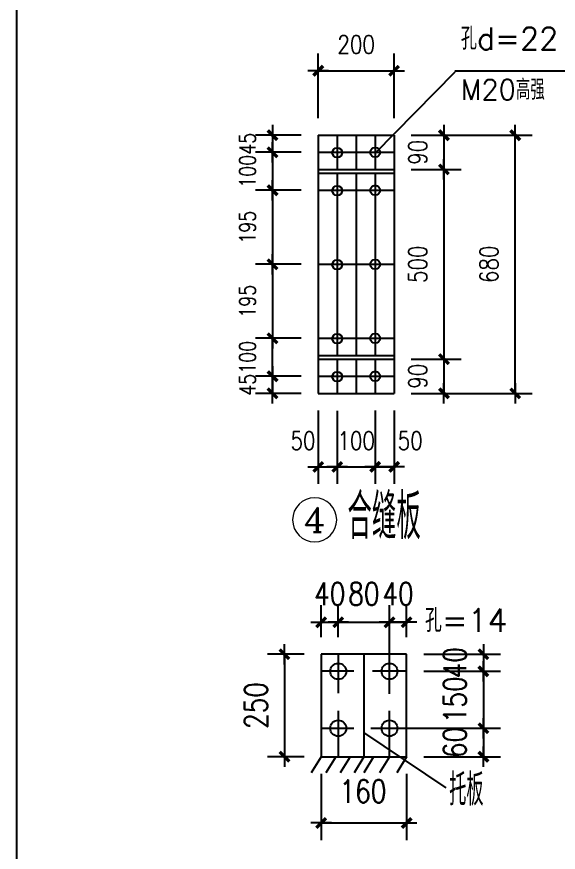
# Model space of a CAD drawing. Header units: millimetres. Extents: x 2451220 to 4527627, y -5186613 to -1639140.
# Drawn here: x 2500480 to 2503333, y -1784773 to -1780370 of the extents above; entities that cross this region are included whole.
import ezdxf
from ezdxf.enums import TextEntityAlignment as Align

# ---------------------------------------------------------------- set-up
doc = ezdxf.new("R2010")
doc.units = ezdxf.units.MM
doc.header["$LTSCALE"] = 1000
doc.header["$PDMODE"] = 34
doc.linetypes.add('CENTER', pattern=[50.8, 31.75, -6.35, 6.35, -6.35])
doc.layers.add('轴线层', color=1, linetype='CENTER', lineweight=15)
doc.layers.add('钢架', color=7, linetype='Continuous', lineweight=25)
doc.styles.add('COMPLEX', font='COMPLEX')
doc.styles.add('DIM_FONT', font='simplex.shx', dxfattribs={"width": 0.8, "bigfont": 'hztxt.shx'})
doc.styles.add('hz', font='gbenor.shx', dxfattribs={"width": 0.75, "height": 100, "bigfont": 'gbcbig.shx'})
doc.styles.get("Standard").update_dxf_attribs({"font": 'txt', "bigfont": 'gbcbig.shx'})
doc.dimstyles.new('WGH(2)', dxfattribs={"dimscale": 1.2, "dimtxt": 100, "dimasz": 0.5, "dimexe": 75, "dimexo": 75, "dimgap": 75, "dimtad": 1, "dimdec": 0, "dimlfac": 0.5, "dimzin": 0, "dimdsep": 46, "dimtxsty": 'DIM_FONT', "dimblk1": '_DIMX', "dimblk2": '_DIMX', "dimsah": 1, "dimcen": 0.09, "dimclrd": 3, "dimclre": 3, "dimclrt": 7, "dimadec": 0, "dimazin": 0, "dimtfac": 1, "dimtdec": 0, "dimtix": 1, "dimtmove": 2, "dimatfit": 3, "dimldrblk": '_DIMX', "dimfxl": 1, "dimtolj": 1, "dimtzin": 0, "dimarcsym": 0})
doc.dimstyles.new('WGH(3)', dxfattribs={"dimscale": 1.2, "dimtxt": 100, "dimasz": 0.3, "dimexe": 75, "dimexo": 75, "dimgap": 75, "dimtad": 1, "dimdec": 0, "dimlfac": 0.333333, "dimzin": 0, "dimdsep": 46, "dimtxsty": 'DIM_FONT', "dimblk1": '_DIMX', "dimblk2": '_DIMX', "dimsah": 1, "dimcen": 0.09, "dimclrd": 3, "dimclre": 3, "dimclrt": 7, "dimazin": 0, "dimtfac": 1, "dimtdec": 0, "dimtix": 1, "dimtmove": 2, "dimatfit": 3, "dimldrblk": '_DIMX', "dimfxl": 1, "dimtolj": 1, "dimtzin": 0, "dimarcsym": 0})

# ---------------------------------------------------------------- blocks, each defined once
blk = doc.blocks.new('_DIMX')
blk.add_line((-150, 0), (150, 0))
at = {"const_width": 50}
blk.add_lwpolyline([(-70, -70), (70, 70)], dxfattribs=at)
blk = doc.blocks.new('*D2979')
at = {"color": 3, "lineweight": -2}
for p, q in [((2501978.7, -1780994.4), (2501737.9, -1780994.4)), ((2501827.9, -1780994.1), (2501827.9, -1780993.7)), ((2501827.9, -1780994.4), (2501827.9, -1781084.4)), ((2501978.7, -1781084.4), (2501737.9, -1781084.4)), ((2501827.9, -1781084.8), (2501827.9, -1781085.1))]:
    blk.add_line(p, q, dxfattribs=at)
at = {"layer": 'Defpoints', "color": 0}
for p in [(2502068.7, -1780994.4), (2501827.9, -1781084.4), (2502068.7, -1781084.4)]:
    blk.add_point(p, dxfattribs=at)
at = {"color": 3, "lineweight": -2, "xscale": 0.36, "yscale": 0.36, "zscale": 0.36}
for p, rotation in [((2501827.9, -1780994.4), 270), ((2501827.9, -1781084.4), 90)]:
    blk.add_blockref('_DIMX', p, dxfattribs=dict(at, rotation=rotation))
at = {"color": 7, "insert": (2501695.9, -1781039.4), "char_height": 84, "attachment_point": 5, "rotation": 90, "style": 'DIM_FONT'}
blk.add_mtext('\\A1;45', dxfattribs=at)
blk = doc.blocks.new('*D2980')
at = {"color": 3, "lineweight": -2}
for p, q in [((2501888.7, -1781084.4), (2501737.9, -1781084.4)), ((2501827.9, -1781084.1), (2501827.9, -1781083.7)), ((2501827.9, -1781084.4), (2501827.9, -1781284.4)), ((2501978.7, -1781284.4), (2501737.9, -1781284.4)), ((2501827.9, -1781284.8), (2501827.9, -1781285.1))]:
    blk.add_line(p, q, dxfattribs=at)
at = {"layer": 'Defpoints', "color": 0}
for p in [(2501978.7, -1781084.4), (2501827.9, -1781284.4), (2502068.7, -1781284.4)]:
    blk.add_point(p, dxfattribs=at)
at = {"color": 3, "lineweight": -2, "xscale": 0.36, "yscale": 0.36, "zscale": 0.36}
for p, rotation in [((2501827.9, -1781084.4), 270), ((2501827.9, -1781284.4), 90)]:
    blk.add_blockref('_DIMX', p, dxfattribs=dict(at, rotation=rotation))
at = {"color": 7, "insert": (2501695.9, -1781184.4), "char_height": 84, "attachment_point": 5, "rotation": 90, "style": 'DIM_FONT'}
blk.add_mtext('\\A1;100', dxfattribs=at)
blk = doc.blocks.new('*D2981')
at = {"color": 3, "lineweight": -2}
for p, q in [((2501978.7, -1781284.4), (2501737.9, -1781284.4)), ((2501827.9, -1781284.8), (2501827.9, -1781674.1)), ((2501978.7, -1781674.4), (2501737.9, -1781674.4))]:
    blk.add_line(p, q, dxfattribs=at)
at = {"layer": 'Defpoints', "color": 0}
for p in [(2502068.7, -1781284.4), (2501827.9, -1781674.4), (2502068.7, -1781674.4)]:
    blk.add_point(p, dxfattribs=at)
at = {"color": 3, "lineweight": -2, "xscale": 0.36, "yscale": 0.36, "zscale": 0.36}
for p, rotation in [((2501827.9, -1781284.4), 90), ((2501827.9, -1781674.4), 270)]:
    blk.add_blockref('_DIMX', p, dxfattribs=dict(at, rotation=rotation))
at = {"color": 7, "insert": (2501695.9, -1781479.4), "char_height": 84, "attachment_point": 5, "rotation": 90, "style": 'DIM_FONT'}
blk.add_mtext('\\A1;195', dxfattribs=at)
blk = doc.blocks.new('*D2982')
at = {"color": 3, "lineweight": -2}
for p, q in [((2501978.7, -1782264.4), (2501737.9, -1782264.4)), ((2501827.9, -1782264.1), (2501827.9, -1782263.7)), ((2501827.9, -1782264.4), (2501827.9, -1782354.4)), ((2501978.7, -1782354.4), (2501737.9, -1782354.4)), ((2501827.9, -1782354.8), (2501827.9, -1782355.1))]:
    blk.add_line(p, q, dxfattribs=at)
at = {"layer": 'Defpoints', "color": 0}
for p in [(2502068.7, -1782264.4), (2501827.9, -1782354.4), (2502068.7, -1782354.4)]:
    blk.add_point(p, dxfattribs=at)
at = {"color": 3, "lineweight": -2, "xscale": 0.36, "yscale": 0.36, "zscale": 0.36}
for p, rotation in [((2501827.9, -1782264.4), 270), ((2501827.9, -1782354.4), 90)]:
    blk.add_blockref('_DIMX', p, dxfattribs=dict(at, rotation=rotation))
at = {"color": 7, "insert": (2501695.9, -1782309.4), "char_height": 84, "attachment_point": 5, "rotation": 90, "style": 'DIM_FONT'}
blk.add_mtext('\\A1;45', dxfattribs=at)
blk = doc.blocks.new('*D2983')
at = {"color": 3, "lineweight": -2}
for p, q in [((2502068.7, -1780904.4), (2502068.7, -1780564.6)), ((2502468.7, -1780904.4), (2502468.7, -1780564.6)), ((2502069.1, -1780654.6), (2502468.3, -1780654.6))]:
    blk.add_line(p, q, dxfattribs=at)
at = {"layer": 'Defpoints', "color": 0}
for p in [(2502468.7, -1780654.6), (2502068.7, -1780994.4), (2502468.7, -1780994.4)]:
    blk.add_point(p, dxfattribs=at)
at = {"color": 3, "lineweight": -2, "xscale": 0.36, "yscale": 0.36, "zscale": 0.36, "rotation": 180}
blk.add_blockref('_DIMX', (2502068.7, -1780654.6), dxfattribs=at)
at = {"color": 3, "lineweight": -2, "xscale": 0.36, "yscale": 0.36, "zscale": 0.36}
blk.add_blockref('_DIMX', (2502468.7, -1780654.6), dxfattribs=at)
at = {"color": 7, "insert": (2502268.7, -1780516.6), "char_height": 96, "attachment_point": 5, "style": 'DIM_FONT'}
blk.add_mtext('\\A1;200', dxfattribs=at)
blk = doc.blocks.new('*D957')
at = {"color": 3, "lineweight": -2}
for p, q in [((2502558.7, -1780994.4), (2502821.1, -1780994.4)), ((2502731.1, -1780994.1), (2502731.1, -1780993.7)), ((2502731.1, -1780994.4), (2502731.1, -1781174.4)), ((2502558.7, -1781174.4), (2502821.1, -1781174.4)), ((2502731.1, -1781174.8), (2502731.1, -1781175.1))]:
    blk.add_line(p, q, dxfattribs=at)
at = {"layer": 'Defpoints', "color": 0}
for p in [(2502468.7, -1780994.4), (2502468.7, -1781174.4), (2502731.1, -1781174.4)]:
    blk.add_point(p, dxfattribs=at)
at = {"color": 3, "lineweight": -2, "xscale": 0.36, "yscale": 0.36, "zscale": 0.36}
for p, rotation in [((2502731.1, -1780994.4), 270), ((2502731.1, -1781174.4), 90)]:
    blk.add_blockref('_DIMX', p, dxfattribs=dict(at, rotation=rotation))
at = {"color": 7, "insert": (2502593.1, -1781084.4), "char_height": 96, "attachment_point": 5, "rotation": 90, "style": 'DIM_FONT'}
blk.add_mtext('\\A1;90', dxfattribs=at)
blk = doc.blocks.new('*D2984')
at = {"color": 3, "lineweight": -2}
for p, q in [((2502558.7, -1781174.4), (2502821.1, -1781174.4)), ((2502731.1, -1781174.8), (2502731.1, -1782174.1)), ((2502558.7, -1782174.4), (2502821.1, -1782174.4))]:
    blk.add_line(p, q, dxfattribs=at)
at = {"layer": 'Defpoints', "color": 0}
for p in [(2502468.7, -1781174.4), (2502468.7, -1782174.4), (2502731.1, -1782174.4)]:
    blk.add_point(p, dxfattribs=at)
at = {"color": 3, "lineweight": -2, "xscale": 0.36, "yscale": 0.36, "zscale": 0.36}
for p, rotation in [((2502731.1, -1781174.4), 90), ((2502731.1, -1782174.4), 270)]:
    blk.add_blockref('_DIMX', p, dxfattribs=dict(at, rotation=rotation))
at = {"color": 7, "insert": (2502593.1, -1781674.4), "char_height": 96, "attachment_point": 5, "rotation": 90, "style": 'DIM_FONT'}
blk.add_mtext('\\A1;500', dxfattribs=at)
blk = doc.blocks.new('*D2985')
at = {"color": 3, "lineweight": -2}
for p, q in [((2502558.7, -1782174.4), (2502821.1, -1782174.4)), ((2502731.1, -1782174.1), (2502731.1, -1782173.7)), ((2502731.1, -1782174.4), (2502731.1, -1782354.4)), ((2502558.7, -1782354.4), (2502821.1, -1782354.4)), ((2502731.1, -1782354.8), (2502731.1, -1782355.1))]:
    blk.add_line(p, q, dxfattribs=at)
at = {"layer": 'Defpoints', "color": 0}
for p in [(2502468.7, -1782174.4), (2502468.7, -1782354.4), (2502731.1, -1782354.4)]:
    blk.add_point(p, dxfattribs=at)
at = {"color": 3, "lineweight": -2, "xscale": 0.36, "yscale": 0.36, "zscale": 0.36}
for p, rotation in [((2502731.1, -1782174.4), 270), ((2502731.1, -1782354.4), 90)]:
    blk.add_blockref('_DIMX', p, dxfattribs=dict(at, rotation=rotation))
at = {"color": 7, "insert": (2502593.1, -1782264.4), "char_height": 96, "attachment_point": 5, "rotation": 90, "style": 'DIM_FONT'}
blk.add_mtext('\\A1;90', dxfattribs=at)
blk = doc.blocks.new('*D2986')
at = {"color": 3, "lineweight": -2}
for p, q in [((2502558.7, -1780994.4), (2503196.7, -1780994.4)), ((2503106.7, -1782354.1), (2503106.7, -1780994.8)), ((2502558.7, -1782354.4), (2503196.7, -1782354.4))]:
    blk.add_line(p, q, dxfattribs=at)
at = {"layer": 'Defpoints', "color": 0}
for p in [(2502468.7, -1780994.4), (2503106.7, -1780994.4), (2502468.7, -1782354.4)]:
    blk.add_point(p, dxfattribs=at)
at = {"color": 3, "lineweight": -2, "xscale": 0.36, "yscale": 0.36, "zscale": 0.36}
for p, rotation in [((2503106.7, -1780994.4), 90), ((2503106.7, -1782354.4), 270)]:
    blk.add_blockref('_DIMX', p, dxfattribs=dict(at, rotation=rotation))
at = {"color": 7, "insert": (2502968.7, -1781674.4), "char_height": 96, "attachment_point": 5, "rotation": 90, "style": 'DIM_FONT'}
blk.add_mtext('\\A1;680', dxfattribs=at)
blk = doc.blocks.new('*D958')
at = {"color": 3, "lineweight": -2}
for p, q in [((2502068.7, -1782444.4), (2502068.7, -1782831.9)), ((2502168.9, -1782446.6), (2502168.9, -1782831.9)), ((2502068.3, -1782741.9), (2502068, -1782741.9)), ((2502068.7, -1782741.9), (2502168.9, -1782741.9)), ((2502169.3, -1782741.9), (2502169.7, -1782741.9))]:
    blk.add_line(p, q, dxfattribs=at)
at = {"layer": 'Defpoints', "color": 0}
for p in [(2502068.7, -1782354.4), (2502168.9, -1782356.6), (2502168.9, -1782741.9)]:
    blk.add_point(p, dxfattribs=at)
at = {"color": 3, "lineweight": -2, "xscale": 0.36, "yscale": 0.36, "zscale": 0.36}
blk.add_blockref('_DIMX', (2502068.7, -1782741.9), dxfattribs=at)
at = {"color": 3, "lineweight": -2, "xscale": 0.36, "yscale": 0.36, "zscale": 0.36, "rotation": 180}
blk.add_blockref('_DIMX', (2502168.9, -1782741.9), dxfattribs=at)
at = {"color": 7, "insert": (2501988.5, -1782603.9), "char_height": 96, "attachment_point": 5, "style": 'DIM_FONT'}
blk.add_mtext('\\A1;50', dxfattribs=at)
blk = doc.blocks.new('*D2987')
at = {"color": 3, "lineweight": -2}
for p, q in [((2502168.9, -1782446.6), (2502168.9, -1782831.9)), ((2502368.7, -1782444.4), (2502368.7, -1782831.9)), ((2502168.6, -1782741.9), (2502168.2, -1782741.9)), ((2502168.9, -1782741.9), (2502368.7, -1782741.9)), ((2502369.1, -1782741.9), (2502369.4, -1782741.9))]:
    blk.add_line(p, q, dxfattribs=at)
at = {"layer": 'Defpoints', "color": 0}
for p in [(2502168.9, -1782356.6), (2502368.7, -1782354.4), (2502368.7, -1782741.9)]:
    blk.add_point(p, dxfattribs=at)
at = {"color": 3, "lineweight": -2, "xscale": 0.36, "yscale": 0.36, "zscale": 0.36}
blk.add_blockref('_DIMX', (2502168.9, -1782741.9), dxfattribs=at)
at = {"color": 3, "lineweight": -2, "xscale": 0.36, "yscale": 0.36, "zscale": 0.36, "rotation": 180}
blk.add_blockref('_DIMX', (2502368.7, -1782741.9), dxfattribs=at)
at = {"color": 7, "insert": (2502268.8, -1782603.9), "char_height": 96, "attachment_point": 5, "style": 'DIM_FONT'}
blk.add_mtext('\\A1;100', dxfattribs=at)
blk = doc.blocks.new('*D2988')
at = {"color": 3, "lineweight": -2}
for p, q in [((2502368.7, -1782444.4), (2502368.7, -1782831.9)), ((2502468.7, -1782444.4), (2502468.7, -1782831.9)), ((2502368.3, -1782741.9), (2502368, -1782741.9)), ((2502368.7, -1782741.9), (2502468.7, -1782741.9)), ((2502469.1, -1782741.9), (2502469.4, -1782741.9))]:
    blk.add_line(p, q, dxfattribs=at)
at = {"layer": 'Defpoints', "color": 0}
for p in [(2502368.7, -1782354.4), (2502468.7, -1782354.4), (2502468.7, -1782741.9)]:
    blk.add_point(p, dxfattribs=at)
at = {"color": 3, "lineweight": -2, "xscale": 0.36, "yscale": 0.36, "zscale": 0.36}
blk.add_blockref('_DIMX', (2502368.7, -1782741.9), dxfattribs=at)
at = {"color": 3, "lineweight": -2, "xscale": 0.36, "yscale": 0.36, "zscale": 0.36, "rotation": 180}
blk.add_blockref('_DIMX', (2502468.7, -1782741.9), dxfattribs=at)
at = {"color": 7, "insert": (2502553.3, -1782603.9), "char_height": 96, "attachment_point": 5, "style": 'DIM_FONT'}
blk.add_mtext('\\A1;50', dxfattribs=at)
blk = doc.blocks.new('*D2989')
at = {"color": 3, "lineweight": -2}
for p, q in [((2501978.7, -1782064.4), (2501737.9, -1782064.4)), ((2501827.9, -1782064.1), (2501827.9, -1782063.7)), ((2501827.9, -1782264.4), (2501827.9, -1782064.4)), ((2501888.7, -1782264.4), (2501737.9, -1782264.4)), ((2501827.9, -1782264.8), (2501827.9, -1782265.1))]:
    blk.add_line(p, q, dxfattribs=at)
at = {"layer": 'Defpoints', "color": 0}
for p in [(2501827.9, -1782064.4), (2502068.7, -1782064.4), (2501978.7, -1782264.4)]:
    blk.add_point(p, dxfattribs=at)
at = {"color": 3, "lineweight": -2, "xscale": 0.36, "yscale": 0.36, "zscale": 0.36}
for p, rotation in [((2501827.9, -1782064.4), 270), ((2501827.9, -1782264.4), 90)]:
    blk.add_blockref('_DIMX', p, dxfattribs=dict(at, rotation=rotation))
at = {"color": 7, "insert": (2501695.9, -1782164.4), "char_height": 84, "attachment_point": 5, "rotation": 90, "style": 'DIM_FONT'}
blk.add_mtext('\\A1;100', dxfattribs=at)
blk = doc.blocks.new('*D959')
at = {"color": 3, "lineweight": -2}
for p, q in [((2501978.7, -1781674.4), (2501737.9, -1781674.4)), ((2501827.9, -1781674.8), (2501827.9, -1782064.1)), ((2501978.7, -1782064.4), (2501737.9, -1782064.4))]:
    blk.add_line(p, q, dxfattribs=at)
at = {"layer": 'Defpoints', "color": 0}
for p in [(2502068.7, -1781674.4), (2501827.9, -1782064.4), (2502068.7, -1782064.4)]:
    blk.add_point(p, dxfattribs=at)
at = {"color": 3, "lineweight": -2, "xscale": 0.36, "yscale": 0.36, "zscale": 0.36}
for p, rotation in [((2501827.9, -1781674.4), 90), ((2501827.9, -1782064.4), 270)]:
    blk.add_blockref('_DIMX', p, dxfattribs=dict(at, rotation=rotation))
at = {"color": 7, "insert": (2501695.9, -1781869.4), "char_height": 84, "attachment_point": 5, "rotation": 90, "style": 'DIM_FONT'}
blk.add_mtext('\\A1;195', dxfattribs=at)
blk = doc.blocks.new('轴线标号')
at = {"lineweight": 13}
blk.add_circle((0, 0), 0.5, dxfattribs=at)
at = {"layer": '钢架', "lineweight": 13, "style": 'COMPLEX', "width": 1.041667}
blk.add_attdef('A', text='', height=0.56, dxfattribs=at).set_placement((-0.25, -0.28), (0.25, -0.28), align=Align.FIT)
blk = doc.blocks.new('*D3001')
at = {"color": 3, "lineweight": -2}
for p, q in [((2501994.3, -1783729.1), (2501801, -1783729.1)), ((2501891, -1783729.4), (2501891, -1784268.7)), ((2501994.3, -1784269.1), (2501801, -1784269.1))]:
    blk.add_line(p, q, dxfattribs=at)
at = {"layer": 'Defpoints', "color": 0}
for p in [(2502084.3, -1783729.1), (2501891, -1784269.1), (2502084.3, -1784269.1)]:
    blk.add_point(p, dxfattribs=at)
at = {"color": 3, "lineweight": -2, "xscale": 0.36, "yscale": 0.36, "zscale": 0.36}
for p, rotation in [((2501891, -1783729.1), 90), ((2501891, -1784269.1), 270)]:
    blk.add_blockref('_DIMX', p, dxfattribs=dict(at, rotation=rotation))
at = {"color": 7, "insert": (2501741, -1783999.1), "char_height": 120, "attachment_point": 5, "rotation": 90, "style": 'DIM_FONT'}
blk.add_mtext('\\A1;250', dxfattribs=at)
blk = doc.blocks.new('*D3002')
at = {"color": 3, "lineweight": -2}
for p, q in [((2502624.3, -1783729.1), (2503028.8, -1783729.1)), ((2502938.8, -1783728.7), (2502938.8, -1783728.4)), ((2502938.8, -1783729.1), (2502938.8, -1783819.1)), ((2502624.3, -1783819.1), (2503028.8, -1783819.1)), ((2502938.8, -1783819.4), (2502938.8, -1783819.8))]:
    blk.add_line(p, q, dxfattribs=at)
at = {"layer": 'Defpoints', "color": 0}
for p in [(2502534.3, -1783729.1), (2502534.3, -1783819.1), (2502938.8, -1783819.1)]:
    blk.add_point(p, dxfattribs=at)
at = {"color": 3, "lineweight": -2, "xscale": 0.36, "yscale": 0.36, "zscale": 0.36}
for p, rotation in [((2502938.8, -1783729.1), 270), ((2502938.8, -1783819.1), 90)]:
    blk.add_blockref('_DIMX', p, dxfattribs=dict(at, rotation=rotation))
at = {"color": 7, "insert": (2502788.8, -1783774.1), "char_height": 120, "attachment_point": 5, "rotation": 90, "style": 'DIM_FONT'}
blk.add_mtext('\\A1;40', dxfattribs=at)
blk = doc.blocks.new('*D3003')
at = {"color": 3, "lineweight": -2}
for p, q in [((2502624.3, -1783819.1), (2503028.8, -1783819.1)), ((2502938.8, -1783818.7), (2502938.8, -1783818.4)), ((2502938.8, -1783819.1), (2502938.8, -1784119.1)), ((2502346.1, -1784119.1), (2503028.8, -1784119.1)), ((2502938.8, -1784119.4), (2502938.8, -1784119.8))]:
    blk.add_line(p, q, dxfattribs=at)
at = {"layer": 'Defpoints', "color": 0}
for p in [(2502534.3, -1783819.1), (2502256.1, -1784119.1), (2502938.8, -1784119.1)]:
    blk.add_point(p, dxfattribs=at)
at = {"color": 3, "lineweight": -2, "xscale": 0.36, "yscale": 0.36, "zscale": 0.36}
for p, rotation in [((2502938.8, -1783819.1), 270), ((2502938.8, -1784119.1), 90)]:
    blk.add_blockref('_DIMX', p, dxfattribs=dict(at, rotation=rotation))
at = {"color": 7, "insert": (2502788.8, -1783969.1), "char_height": 120, "attachment_point": 5, "rotation": 90, "style": 'DIM_FONT'}
blk.add_mtext('\\A1;150', dxfattribs=at)
blk = doc.blocks.new('*D3004')
at = {"color": 3, "lineweight": -2}
for p, q in [((2502346.1, -1784119.1), (2503028.8, -1784119.1)), ((2502938.8, -1784118.7), (2502938.8, -1784118.4)), ((2502938.8, -1784119.1), (2502938.8, -1784269.1)), ((2502624.3, -1784269.1), (2503028.8, -1784269.1)), ((2502938.8, -1784269.4), (2502938.8, -1784269.8))]:
    blk.add_line(p, q, dxfattribs=at)
at = {"layer": 'Defpoints', "color": 0}
for p in [(2502256.1, -1784119.1), (2502534.3, -1784269.1), (2502938.8, -1784269.1)]:
    blk.add_point(p, dxfattribs=at)
at = {"color": 3, "lineweight": -2, "xscale": 0.36, "yscale": 0.36, "zscale": 0.36}
for p, rotation in [((2502938.8, -1784119.1), 270), ((2502938.8, -1784269.1), 90)]:
    blk.add_blockref('_DIMX', p, dxfattribs=dict(at, rotation=rotation))
at = {"color": 7, "insert": (2502788.8, -1784194.1), "char_height": 120, "attachment_point": 5, "rotation": 90, "style": 'DIM_FONT'}
blk.add_mtext('\\A1;60', dxfattribs=at)
blk = doc.blocks.new('*D3005')
at = {"color": 3, "lineweight": -2}
for p, q in [((2502084.3, -1783639.1), (2502084.3, -1783470.7)), ((2502174.3, -1783639.1), (2502174.3, -1783470.7)), ((2502083.9, -1783560.7), (2502083.5, -1783560.7)), ((2502084.3, -1783560.7), (2502174.3, -1783560.7)), ((2502174.6, -1783560.7), (2502175, -1783560.7))]:
    blk.add_line(p, q, dxfattribs=at)
at = {"layer": 'Defpoints', "color": 0}
for p in [(2502174.3, -1783560.7), (2502084.3, -1783729.1), (2502174.3, -1783729.1)]:
    blk.add_point(p, dxfattribs=at)
at = {"color": 3, "lineweight": -2, "xscale": 0.36, "yscale": 0.36, "zscale": 0.36}
blk.add_blockref('_DIMX', (2502084.3, -1783560.7), dxfattribs=at)
at = {"color": 3, "lineweight": -2, "xscale": 0.36, "yscale": 0.36, "zscale": 0.36, "rotation": 180}
blk.add_blockref('_DIMX', (2502174.3, -1783560.7), dxfattribs=at)
at = {"color": 7, "insert": (2502129.3, -1783410.7), "char_height": 120, "attachment_point": 5, "style": 'DIM_FONT'}
blk.add_mtext('\\A1;40', dxfattribs=at)
blk = doc.blocks.new('*D3006')
at = {"color": 3, "lineweight": -2}
for p, q in [((2502174.3, -1783639.1), (2502174.3, -1783470.7)), ((2502444.3, -1783937.1), (2502444.3, -1783470.7)), ((2502173.9, -1783560.7), (2502173.5, -1783560.7)), ((2502174.3, -1783560.7), (2502444.3, -1783560.7)), ((2502444.6, -1783560.7), (2502445, -1783560.7))]:
    blk.add_line(p, q, dxfattribs=at)
at = {"layer": 'Defpoints', "color": 0}
for p in [(2502444.3, -1783560.7), (2502174.3, -1783729.1), (2502444.3, -1784027.1)]:
    blk.add_point(p, dxfattribs=at)
at = {"color": 3, "lineweight": -2, "xscale": 0.36, "yscale": 0.36, "zscale": 0.36}
blk.add_blockref('_DIMX', (2502174.3, -1783560.7), dxfattribs=at)
at = {"color": 3, "lineweight": -2, "xscale": 0.36, "yscale": 0.36, "zscale": 0.36, "rotation": 180}
blk.add_blockref('_DIMX', (2502444.3, -1783560.7), dxfattribs=at)
at = {"color": 7, "insert": (2502309.3, -1783410.7), "char_height": 120, "attachment_point": 5, "style": 'DIM_FONT'}
blk.add_mtext('\\A1;80', dxfattribs=at)
blk = doc.blocks.new('*D3007')
at = {"color": 3, "lineweight": -2}
for p, q in [((2502444.3, -1783937.1), (2502444.3, -1783470.7)), ((2502534.3, -1783639.1), (2502534.3, -1783470.7)), ((2502443.9, -1783560.7), (2502443.5, -1783560.7)), ((2502444.3, -1783560.7), (2502534.3, -1783560.7)), ((2502534.6, -1783560.7), (2502535, -1783560.7))]:
    blk.add_line(p, q, dxfattribs=at)
at = {"layer": 'Defpoints', "color": 0}
for p in [(2502534.3, -1783560.7), (2502534.3, -1783729.1), (2502444.3, -1784027.1)]:
    blk.add_point(p, dxfattribs=at)
at = {"color": 3, "lineweight": -2, "xscale": 0.36, "yscale": 0.36, "zscale": 0.36}
blk.add_blockref('_DIMX', (2502444.3, -1783560.7), dxfattribs=at)
at = {"color": 3, "lineweight": -2, "xscale": 0.36, "yscale": 0.36, "zscale": 0.36, "rotation": 180}
blk.add_blockref('_DIMX', (2502534.3, -1783560.7), dxfattribs=at)
at = {"color": 7, "insert": (2502489.3, -1783410.7), "char_height": 120, "attachment_point": 5, "style": 'DIM_FONT'}
blk.add_mtext('\\A1;40', dxfattribs=at)
blk = doc.blocks.new('*D963')
at = {"color": 3, "lineweight": -2}
for p, q in [((2502084.3, -1784359.1), (2502084.3, -1784708.2)), ((2502534.3, -1784359.1), (2502534.3, -1784708.2)), ((2502084.6, -1784618.2), (2502533.9, -1784618.2))]:
    blk.add_line(p, q, dxfattribs=at)
at = {"layer": 'Defpoints', "color": 0}
for p in [(2502084.3, -1784269.1), (2502534.3, -1784269.1), (2502534.3, -1784618.2)]:
    blk.add_point(p, dxfattribs=at)
at = {"color": 3, "lineweight": -2, "xscale": 0.36, "yscale": 0.36, "zscale": 0.36, "rotation": 180}
blk.add_blockref('_DIMX', (2502084.3, -1784618.2), dxfattribs=at)
at = {"color": 3, "lineweight": -2, "xscale": 0.36, "yscale": 0.36, "zscale": 0.36}
blk.add_blockref('_DIMX', (2502534.3, -1784618.2), dxfattribs=at)
at = {"color": 7, "insert": (2502304.6, -1784451.2), "char_height": 120, "attachment_point": 5, "style": 'DIM_FONT'}
blk.add_mtext('\\A1;160', dxfattribs=at)

msp = doc.modelspace()

# ---------------------------------------------------------------- linework, layer by layer
for p, q in [((2502788, -1780662.2), (2502367.3, -1781090.8)), ((2503415.2, -1780656.5), (2502788, -1780656.5)), ((2502068.7, -1780994.4), (2502068.7, -1782354.4)), ((2502068.7, -1780994.4), (2502468.7, -1780994.4)), ((2502168.9, -1780996.6), (2502168.9, -1781176.6)), ((2502268.7, -1780994.4), (2502268.7, -1781174.4)), ((2502368.7, -1780994.4), (2502368.7, -1781174.4)), ((2502468.7, -1780994.4), (2502468.7, -1782354.4)), ((2502068.7, -1781084.4), (2502468.7, -1781084.4)), ((2502068.7, -1781174.4), (2502468.7, -1781174.4)), ((2502068.7, -1781194.4), (2502468.7, -1781194.4)), ((2502168.9, -1781196.6), (2502168.9, -1782156.6)), ((2502268.7, -1781194.4), (2502268.7, -1782154.4)), ((2502368.7, -1781194.4), (2502368.7, -1782154.4)), ((2502068.7, -1781284.4), (2502468.7, -1781284.4)), ((2502068.7, -1781674.4), (2502468.7, -1781674.4)), ((2502068.7, -1782064.4), (2502468.7, -1782064.4)), ((2502068.7, -1782154.4), (2502468.7, -1782154.4)), ((2502068.7, -1782174.4), (2502468.7, -1782174.4)), ((2502168.9, -1782176.6), (2502168.9, -1782356.6)), ((2502268.7, -1782174.4), (2502268.7, -1782354.4)), ((2502368.7, -1782174.4), (2502368.7, -1782354.4)), ((2502068.7, -1782264.4), (2502468.7, -1782264.4)), ((2502068.7, -1782354.4), (2502468.7, -1782354.4)), ((2502084.3, -1783729.1), (2502084.3, -1784269.1)), ((2502534.3, -1783729.1), (2502084.3, -1783729.1)), ((2502174.3, -1783729.1), (2502174.3, -1783933.4)), ((2502309.3, -1783729.1), (2502309.3, -1784269.1)), ((2502444.3, -1783933.4), (2502444.3, -1783729.1)), ((2502534.3, -1784269.1), (2502534.3, -1783729.1)), ((2502256.1, -1783819.1), (2502084.3, -1783819.1)), ((2502534.3, -1783819.1), (2502354.1, -1783819.1)), ((2502174.3, -1784027.1), (2502174.3, -1784269.1)), ((2502444.3, -1784269.1), (2502444.3, -1784027.1)), ((2502084.3, -1784119.1), (2502256.1, -1784119.1)), ((2502742.3, -1784433), (2502309.3, -1784141.3)), ((2502354.1, -1784119.1), (2502534.3, -1784119.1)), ((2502084.3, -1784269.1), (2502032.2, -1784353.9)), ((2502084.3, -1784269.1), (2502534.3, -1784269.1)), ((2502161.5, -1784269.1), (2502109.5, -1784353.9)), ((2502236.9, -1784269.1), (2502184.8, -1784353.9)), ((2502309.3, -1784269.1), (2502257.2, -1784353.9)), ((2502360.2, -1784269.1), (2502308.2, -1784353.9)), ((2502444.3, -1784269.1), (2502392.2, -1784353.9)), ((2502534.3, -1784269.1), (2502482.2, -1784353.9))]:
    msp.add_line(p, q)
msp.add_lwpolyline([(2500480.2, -1774242.5), (2516847.2, -1774242.5), (2516847.2, -1785986.7), (2500480.2, -1785986.7)], close=True)
for centre, radius in [((2502168.9, -1781086.6), 26), ((2502368.7, -1781084.4), 26), ((2502168.9, -1781286.6), 26), ((2502368.7, -1781284.4), 26), ((2502168.9, -1781676.6), 26), ((2502368.7, -1781674.4), 26), ((2502368.7, -1782064.4), 26), ((2502168.9, -1782066.6), 26), ((2502168.9, -1782266.6), 26), ((2502368.7, -1782264.4), 26), ((2502174.3, -1783819.1), 42), ((2502444.3, -1783819.1), 42), ((2502174.3, -1784119.1), 42), ((2502444.3, -1784119.1), 42)]:
    msp.add_circle(centre, radius)

# ---------------------------------------------------------------- block references
ref = msp.add_blockref('轴线标号', (2502049.8, -1783020.9), dxfattribs=dict(xscale=-232.4988107294776, yscale=232.4988107294776, zscale=232.4988107293054))
ref.add_attrib('A', '4', dxfattribs={"layer": '钢架', "lineweight": 13, "height": 130.2, "style": 'COMPLEX', "width": 1.171875}).set_placement((2501991.7, -1783086), (2502107.9, -1783086), align=Align.FIT)

# ---------------------------------------------------------------- texts
at = {"layer": '轴线层', "color": 0, "linetype": 'ByBlock', "attachment_point": 1}
for s, insert, char_height, own_width in [('孔d=22', (2502820.3, -1780426.2), 117.6, 1446.473), ('M20高强', (2502819.7, -1780701.4), 105.84, 1301.826)]:
    msp.add_mtext_dynamic_manual_height_columns(s, width=1506.743, gutter_width=12.5, heights=[336], dxfattribs=dict(at, insert=insert, char_height=char_height)).dxf.set("width", own_width)
at = {"layer": '轴线层', "color": 4, "linetype": 'ByBlock', "insert": (2502631.5, -1783489.1), "char_height": 122.5, "attachment_point": 1}
msp.add_mtext_dynamic_manual_height_columns('孔=14', width=1506.743, gutter_width=12.5, heights=[336], dxfattribs=at)
at = {"layer": '钢架', "lineweight": 13, "insert": (2502222.5, -1782883.8), "char_height": 238.88, "width": 978.981, "attachment_point": 1, "style": 'hz'}
msp.add_mtext('合缝板', dxfattribs=at)
at = {"layer": '钢架', "lineweight": 13, "insert": (2502758.5, -1784358.4), "char_height": 168, "attachment_point": 1, "style": 'hz'}
msp.add_mtext_dynamic_manual_height_columns('托板', width=1506.743, gutter_width=12.5, heights=[336], dxfattribs=at).dxf.set("width", 688.503)

# ---------------------------------------------------------------- dimensions: what is measured, and where the dimension line sits
for base, p1, p2, picture, middle in [((2502468.7, -1780654.6), (2502068.7, -1780994.4), (2502468.7, -1780994.4), '*D2983', (2502268.7, -1780516.6)), ((2502368.7, -1782741.9), (2502168.9, -1782356.6), (2502368.7, -1782354.4), '*D2987', (2502268.8, -1782603.9))]:
    dim = msp.add_linear_dim(base=base, p1=p1, p2=p2, dimstyle='WGH(2)', override={"dimtxt": 80, "dimasz": 0.3})
    dim.commit()
    dim.dimension.update_dxf_attribs({"geometry": picture, "text_midpoint": middle})
for base, p1, p2, angle, override, picture, middle in [((2501827.9, -1781084.4), (2502068.7, -1780994.4), (2502068.7, -1781084.4), 90, {"dimtxt": 70, "dimasz": 0.3}, '*D2979', (2501695.9, -1781039.4)), ((2502731.1, -1781174.4), (2502468.7, -1780994.4), (2502468.7, -1781174.4), 90, {"dimtxt": 80, "dimasz": 0.3}, '*D957', (2502593.1, -1781084.4)), ((2503106.7, -1780994.4), (2502468.7, -1782354.4), (2502468.7, -1780994.4), 90, {"dimtxt": 80, "dimasz": 0.3}, '*D2986', (2502968.7, -1781674.4)), ((2501827.9, -1781284.4), (2501978.7, -1781084.4), (2502068.7, -1781284.4), 90, {"dimtxt": 70, "dimasz": 0.3}, '*D2980', (2501695.9, -1781184.4)), ((2502731.1, -1782174.4), (2502468.7, -1781174.4), (2502468.7, -1782174.4), 90, {"dimtxt": 80, "dimasz": 0.3}, '*D2984', (2502593.1, -1781674.4)), ((2501827.9, -1781674.4), (2502068.7, -1781284.4), (2502068.7, -1781674.4), 90, {"dimtxt": 70, "dimasz": 0.3}, '*D2981', (2501695.9, -1781479.4)), ((2501827.9, -1782064.4), (2502068.7, -1781674.4), (2502068.7, -1782064.4), 90, {"dimtxt": 70, "dimasz": 0.3}, '*D959', (2501695.9, -1781869.4)), ((2501827.9, -1782064.4), (2501978.7, -1782264.4), (2502068.7, -1782064.4), 270, {"dimtxt": 70, "dimasz": 0.3}, '*D2989', (2501695.9, -1782164.4)), ((2502731.1, -1782354.4), (2502468.7, -1782174.4), (2502468.7, -1782354.4), 90, {"dimtxt": 80, "dimasz": 0.3}, '*D2985', (2502593.1, -1782264.4)), ((2501827.9, -1782354.4), (2502068.7, -1782264.4), (2502068.7, -1782354.4), 90, {"dimtxt": 70, "dimasz": 0.3}, '*D2982', (2501695.9, -1782309.4))]:
    dim = msp.add_linear_dim(base=base, p1=p1, p2=p2, angle=angle, dimstyle='WGH(2)', override=override)
    dim.commit()
    dim.dimension.update_dxf_attribs({"geometry": picture, "text_midpoint": middle})
for base, p1, p2, picture, middle in [((2502168.9, -1782741.9), (2502068.7, -1782354.4), (2502168.9, -1782356.6), '*D958', (2501988.5, -1782603.9)), ((2502468.7, -1782741.9), (2502368.7, -1782354.4), (2502468.7, -1782354.4), '*D2988', (2502553.3, -1782603.9))]:
    dim = msp.add_linear_dim(base=base, p1=p1, p2=p2, dimstyle='WGH(2)', override={"dimtxt": 80, "dimasz": 0.3})
    dim.commit()
    dim.dimension.update_dxf_attribs({"geometry": picture, "text_midpoint": middle, "dimtype": 160})
for base, p1, p2, text, picture, middle in [((2502174.3, -1783560.7), (2502084.3, -1783729.1), (2502174.3, -1783729.1), '40', '*D3005', (2502129.3, -1783410.7)), ((2502444.3, -1783560.7), (2502174.3, -1783729.1), (2502444.3, -1784027.1), '80', '*D3006', (2502309.3, -1783410.7)), ((2502534.3, -1783560.7), (2502444.3, -1784027.1), (2502534.3, -1783729.1), '40', '*D3007', (2502489.3, -1783410.7))]:
    dim = msp.add_linear_dim(base=base, p1=p1, p2=p2, text=text, dimstyle='WGH(3)')
    dim.commit()
    dim.dimension.update_dxf_attribs({"geometry": picture, "text_midpoint": middle})
for base, p1, p2, text, picture, middle in [((2501891, -1784269.1), (2502084.3, -1783729.1), (2502084.3, -1784269.1), '250', '*D3001', (2501741, -1783999.1)), ((2502938.8, -1783819.1), (2502534.3, -1783729.1), (2502534.3, -1783819.1), '40', '*D3002', (2502788.8, -1783774.1)), ((2502938.8, -1784119.1), (2502534.3, -1783819.1), (2502256.1, -1784119.1), '150', '*D3003', (2502788.8, -1783969.1)), ((2502938.8, -1784269.1), (2502256.1, -1784119.1), (2502534.3, -1784269.1), '60', '*D3004', (2502788.8, -1784194.1))]:
    dim = msp.add_linear_dim(base=base, p1=p1, p2=p2, angle=90, text=text, dimstyle='WGH(3)')
    dim.commit()
    dim.dimension.update_dxf_attribs({"geometry": picture, "text_midpoint": middle})
dim = msp.add_linear_dim(base=(2502534.3, -1784618.2), p1=(2502084.3, -1784269.1), p2=(2502534.3, -1784269.1), text='160', dimstyle='WGH(3)')
dim.commit()
dim.dimension.update_dxf_attribs({"geometry": '*D963', "text_midpoint": (2502304.6, -1784451.2), "dimtype": 160})

doc.saveas('drawing.dxf')
